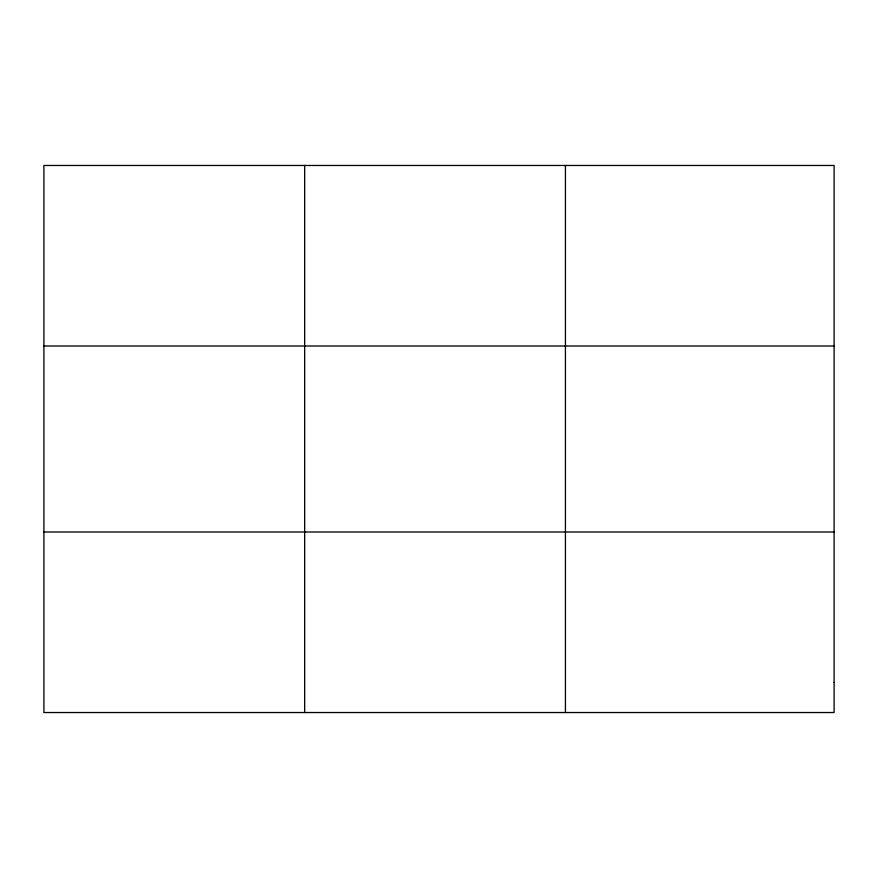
<?xml version="1.0" encoding="UTF-8"?>
<svg xmlns="http://www.w3.org/2000/svg" width="878" height="878" viewBox="0 0 878 878"><rect width="100%" height="100%" fill="white"/><g stroke="black" fill="none" stroke-linecap="round" stroke-linejoin="round"><path stroke-width="1.32" d="M304.666 165.47L304.666 712.53M565.432 165.47L565.432 712.53M43.9 345.998L834.1 345.998M43.9 532.002L834.1 532.002M834.1 682.436L834.1 712.53L43.9 712.53L43.9 165.47L834.1 165.47L834.1 682.436"/></g></svg>
